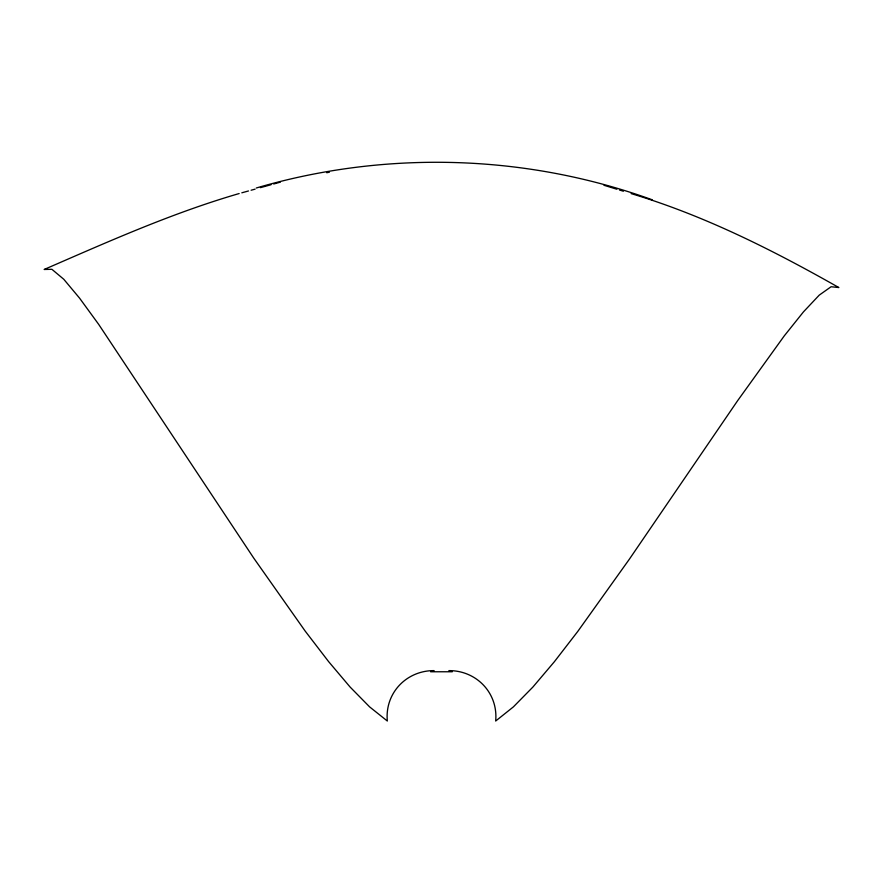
<?xml version="1.0" encoding="UTF-8"?>
<svg xmlns="http://www.w3.org/2000/svg" width="883" height="883" viewBox="0 0 883 883"><rect width="100%" height="100%" fill="white"/><g stroke="black" fill="none" stroke-linecap="round" stroke-linejoin="round"><path stroke-width="1.32" d="M239.161 193.543C172.053 213.024 108.123 241.699 44.15 269.481L51.898 269.304L63.775 279.26L79.525 298.09L98.719 324.425L253.686 558.023L305.231 631.157L328.619 661.621L350.087 687.018L369.602 706.875L387.317 721.014C384.712 693.056 406.5 670.451 434.127 670.616M241.821 192.803L248.465 190.971M251.114 190.231L255.099 189.139M260.419 187.66L271.037 184.724M273.697 183.995L280.33 182.152M256.302 188.002C385.352 150.198 525.694 154.028 652.206 199.79M326.754 172.737L329.403 172.207M430.595 671.764L452.306 671.764M448.873 670.616C476.5 670.451 498.288 693.056 495.683 721.014L513.398 706.875L532.913 687.029L554.381 661.709L577.769 631.433L629.314 559.27L737.625 400.683L784.281 335.86L803.475 311.865L819.225 295.143L831.102 286.743L838.85 287.549C772.702 250.055 704.204 215.474 631.157 193.609M603.961 185.275L616.908 189.238M619.502 190.033L623.387 191.225"/></g></svg>
